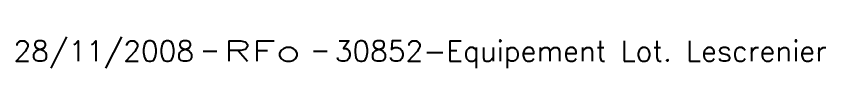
# Model space of a CAD drawing. Header units: millimetres. Extents: x 222003 to 222983, y 61024 to 61998.
# Drawn here: x 222002.63 to 222032.04, y 61246.69 to 61247.84 of the extents above; entities that cross this region are included whole.
import ezdxf
from ezdxf.enums import TextEntityAlignment as Align

# ---------------------------------------------------------------- set-up
doc = ezdxf.new("R2010")
doc.units = ezdxf.units.MM
doc.layers.get('0').update_dxf_attribs({"linetype": 'CONTINUOUS'})
doc.layers.add('B_910', color=7, linetype='CONTINUOUS', plot=False)
doc.styles.get("Standard").update_dxf_attribs({"font": 'romans.shx', "width": 0.85})

# ---------------------------------------------------------------- blocks, each defined once
blk = doc.blocks.new('GIS_MODF')
at = {"color": 0, "linetype": 'Continuous', "flags": 128}
for points in [[(-2.257, -0.012), (-1.757, -0.012)], [(1.758, -0.012), (2.258, -0.012)]]:
    blk.add_lwpolyline(points, dxfattribs=at)
at = {"color": 0, "linetype": 'Continuous'}
blk.add_attdef('DATE', text='', height=0.75, dxfattribs=at).set_placement((-2.583, -0.387), align=Align.RIGHT)
at = {"color": 0, "linetype": 'Continuous', "width": 3.590909}
blk.add_attdef('USER', text='', height=0.75, dxfattribs=at).set_placement((-1.516, -0.387), (1.306, -0.387), align=Align.FIT)
at = {"color": 0, "linetype": 'Continuous'}
blk.add_attdef('DESC', (2.528, -0.387), '', height=0.75, dxfattribs=at)

msp = doc.modelspace()

# ---------------------------------------------------------------- block references
at = {"layer": 'B_910'}
ref = msp.add_blockref('GIS_MODF', (222011.669, 61247.33), dxfattribs=at)
ref.add_attrib('DATE', '28/11/2008', dxfattribs={"layer": '0', "color": 0, "linetype": 'Continuous', "height": 0.75}).set_placement((222009.087, 61246.943), align=Align.RIGHT)
ref.add_attrib('USER', 'RFo', dxfattribs={"layer": '0', "color": 0, "linetype": 'Continuous', "height": 0.75, "width": 1.436364}).set_placement((222010.153, 61246.943), (222012.975, 61246.943), align=Align.FIT)
ref.add_attrib('DESC', '30852-Equipement Lot. Lescrenier', (222014.197, 61246.943), dxfattribs={"layer": '0', "color": 0, "linetype": 'Continuous', "height": 0.75})

doc.saveas('drawing.dxf')
